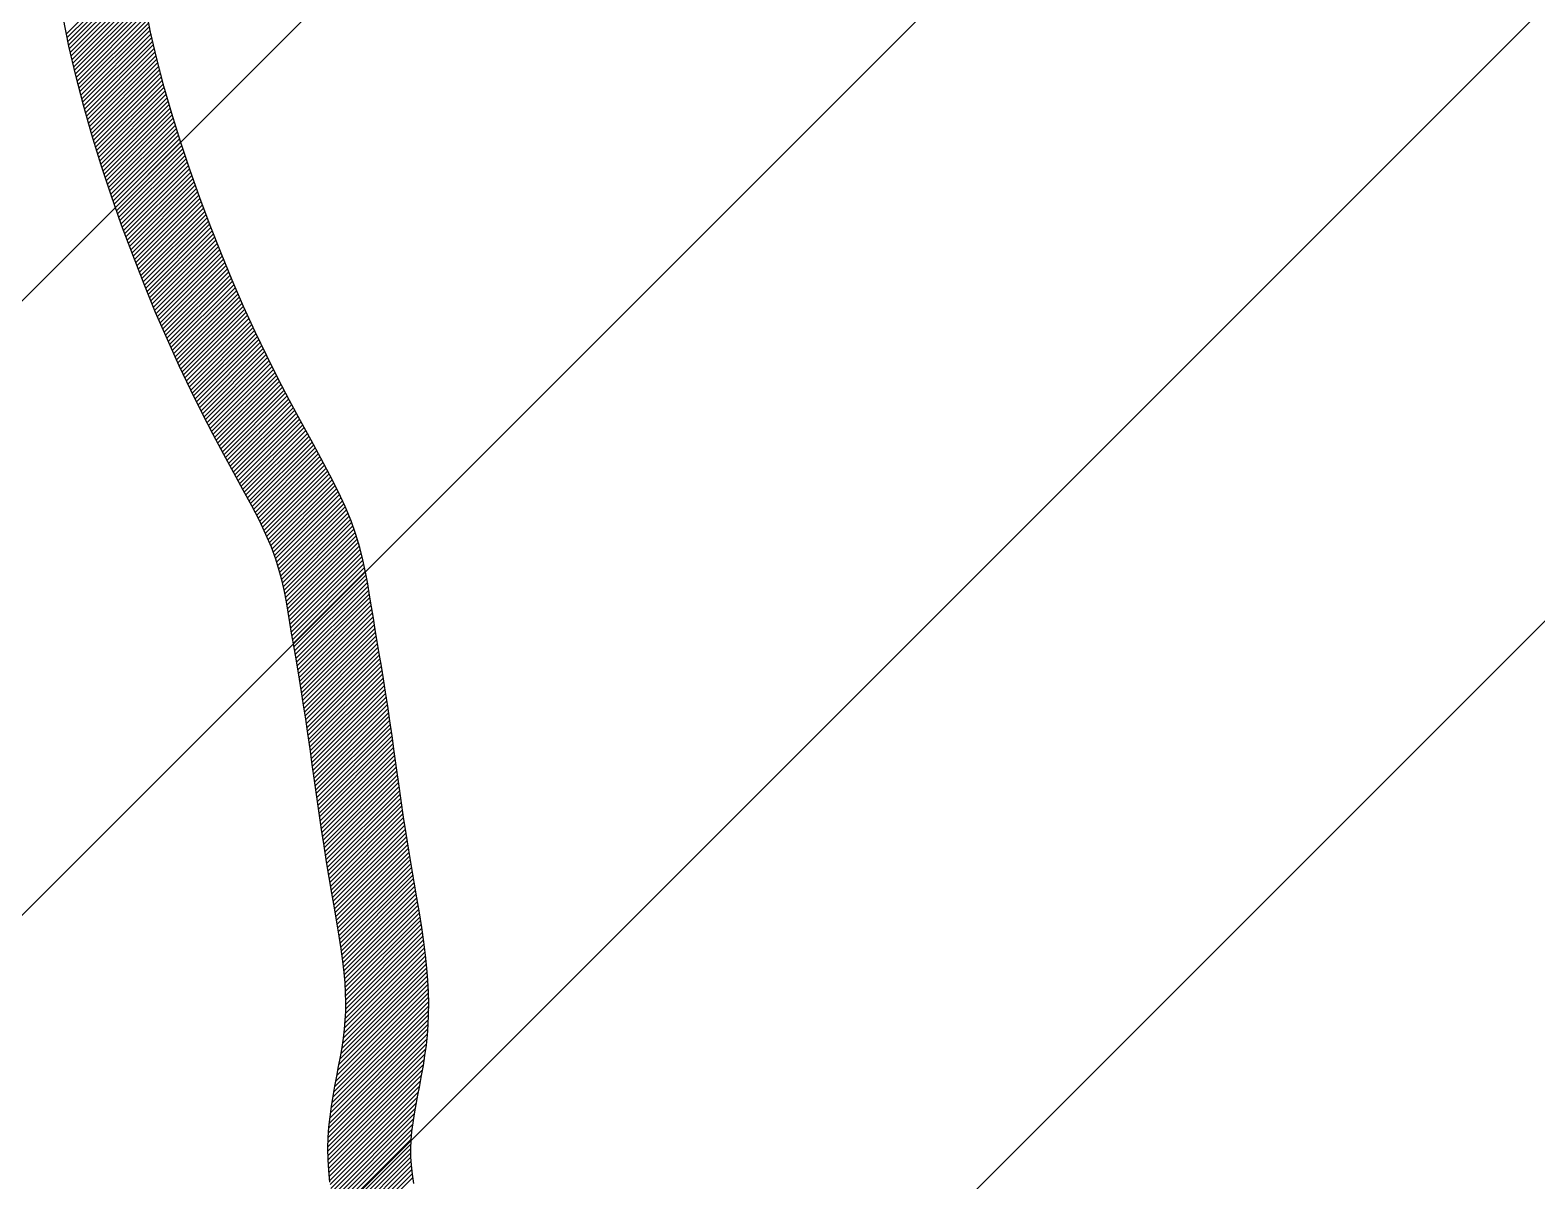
# Model space of a CAD drawing. Header units: metres. Extents: x 511779 to 512620, y 196282 to 196876.
# Drawn here: x 512574.213 to 512578.549, y 196403.993 to 196407.304 of the extents above; entities that cross this region are included whole.
import ezdxf

# ---------------------------------------------------------------- set-up
doc = ezdxf.new("R2010")
doc.units = ezdxf.units.M
doc.header["$MEASUREMENT"] = 0
doc.layers.add('KOP', color=7, linetype='CONTINUOUS')
doc.layers.add('sungai', color=45, linetype='CONTINUOUS')

msp = doc.modelspace()

# ---------------------------------------------------------------- hatches: boundary and pattern name
at = {"layer": 'KOP', "ltscale": 0.5}
h = msp.add_hatch(dxfattribs=at)
h.set_pattern_fill('ANSI31', color=1, scale=10, style=0)
h.set_pattern_definition([(45, (71.4876, 0), (-0.8838834765, 0.8838834765), [])])
edge = h.paths.add_edge_path(flags=16)
edge.add_arc((512532.4233, 196433.4781), 3.057, 0, 360)
h.paths.add_polyline_path([(512523.8585, 196440.9504), (512543.8085, 196440.9504), (512543.8085, 196423.8504), (512523.8585, 196423.8504)])
h.paths.add_polyline_path([(512542.3835, 196440.9504), (512562.3335, 196440.9504), (512562.3335, 196423.8504), (512542.3835, 196423.8504)])
edge = h.paths.add_edge_path(flags=16)
edge.add_arc((512551.9548, 196433.4781), 3.057, 0, 360)
h.paths.add_polyline_path([(512560.9085, 196440.9504), (512580.8585, 196440.9504), (512580.8585, 196423.8504), (512560.9085, 196423.8504)])
edge = h.paths.add_edge_path(flags=16)
edge.add_arc((512570.1256, 196433.4781), 3.057, 0, 360)
h.paths.add_polyline_path([(512579.4335, 196425.2754), (512599.3835, 196425.2754), (512599.3835, 196408.1754), (512579.4335, 196408.1754)])
edge = h.paths.add_edge_path(flags=16)
edge.add_arc((512589.1438, 196417.6648), 3.057, 0, 360)
h.paths.add_polyline_path([(512560.9085, 196425.2754), (512580.8585, 196425.2754), (512580.8585, 196408.1754), (512560.9085, 196408.1754)])
h.paths.add_polyline_path([(512542.3835, 196425.2754), (512562.3335, 196425.2754), (512562.3335, 196408.1754), (512542.3835, 196408.1754)])
h.paths.add_polyline_path([(512523.8585, 196425.2754), (512543.8085, 196425.2754), (512543.8085, 196408.1754), (512523.8585, 196408.1754)])
h.paths.add_polyline_path([(512505.3335, 196425.2754), (512525.2835, 196425.2754), (512525.2835, 196408.1754), (512505.3335, 196408.1754)])
h.paths.add_polyline_path([(512523.8585, 196409.6004), (512543.8085, 196409.6004), (512543.8085, 196392.5004), (512523.8585, 196392.5004)])
h.paths.add_polyline_path([(512505.3335, 196409.6004), (512525.2835, 196409.6004), (512525.2835, 196392.5004), (512505.3335, 196392.5004)])
h.paths.add_polyline_path([(512542.3835, 196409.6004), (512562.3335, 196409.6004), (512562.3335, 196392.5004), (512542.3835, 196392.5004)])
h.paths.add_polyline_path([(512560.9085, 196409.6004), (512580.8585, 196409.6004), (512580.8585, 196392.5004), (512560.9085, 196392.5004)])
h.paths.add_polyline_path([(512579.4335, 196409.6004), (512599.3835, 196409.6004), (512599.3835, 196392.5004), (512579.4335, 196392.5004)])
h.paths.add_polyline_path([(512597.9585, 196393.9254), (512617.9085, 196393.9254), (512617.9085, 196376.8254), (512597.9585, 196376.8254)])
h.paths.add_polyline_path([(512579.4335, 196393.9254), (512599.3835, 196393.9254), (512599.3835, 196376.8254), (512579.4335, 196376.8254)])
h.paths.add_polyline_path([(512560.9085, 196393.9254), (512580.8585, 196393.9254), (512580.8585, 196376.8254), (512560.9085, 196376.8254)])
h.paths.add_polyline_path([(512542.3835, 196393.9254), (512562.3335, 196393.9254), (512562.3335, 196376.8254), (512542.3835, 196376.8254)])
h.paths.add_polyline_path([(512523.8585, 196393.9254), (512543.8085, 196393.9254), (512543.8085, 196376.8254), (512523.8585, 196376.8254)])
edge = h.paths.add_edge_path(flags=16)
edge.add_arc((512571.0155, 196385.1874), 3.057, 0, 360)
edge = h.paths.add_edge_path(flags=16)
edge.add_arc((512551.7902, 196384.481), 3.057, 0, 360)
edge = h.paths.add_edge_path(flags=16)
edge.add_arc((512532.9877, 196384.481), 3.057, 0, 360)
edge = h.paths.add_edge_path(flags=16)
edge.add_arc((512533.8992, 196400.4208), 3.057, 0, 360)
edge = h.paths.add_edge_path(flags=16)
edge.add_arc((512514.3971, 196399.6911), 3.057, 0, 360)
edge = h.paths.add_edge_path(flags=16)
edge.add_arc((512515.1553, 196416.9261), 3.057, 0, 360)
edge = h.paths.add_edge_path(flags=16)
edge.add_arc((512533.5705, 196417.021), 3.057, 0, 360)
edge = h.paths.add_edge_path(flags=16)
edge.add_arc((512552.1483, 196417.1058), 3.057, 0, 360)
edge = h.paths.add_edge_path(flags=16)
edge.add_arc((512552.9492, 196400.5565), 3.057, 0, 360)
edge = h.paths.add_edge_path(flags=16)
edge.add_arc((512570.3514, 196400.5565), 3.057, 0, 360)
edge = h.paths.add_edge_path(flags=16)
edge.add_arc((512570.2939, 196416.8525), 3.057, 0, 360)
edge = h.paths.add_edge_path(flags=16)
edge.add_arc((512589.2652, 196401.2038), 3.057, 0, 360)
edge = h.paths.add_edge_path(flags=16)
edge.add_arc((512589.7985, 196384.821), 3.057, 0, 360)
edge = h.paths.add_edge_path(flags=16)
edge.add_arc((512608.2133, 196384.9436), 3.057, 0, 360)

# ---------------------------------------------------------------- linework, layer by layer
at = {"layer": 'sungai', "color": 43, "ltscale": 30}
for p, q in [((512574.3179, 196407.2935), (512574.5254, 196407.501)), ((512574.32, 196407.2828), (512574.5269, 196407.4897)), ((512574.3221, 196407.2722), (512574.5283, 196407.4784)), ((512574.3243, 196407.2615), (512574.5298, 196407.467)), ((512574.3266, 196407.251), (512574.5313, 196407.4557)), ((512574.329, 196407.2406), (512574.5329, 196407.4445)), ((512574.3314, 196407.2302), (512574.5347, 196407.4336)), ((512574.3338, 196407.2198), (512574.5366, 196407.4226)), ((512574.3362, 196407.2094), (512574.5384, 196407.4116)), ((512574.3385, 196407.199), (512574.5402, 196407.4007)), ((512574.3409, 196407.1886), (512574.5421, 196407.3897)), ((512574.3433, 196407.1782), (512574.5439, 196407.3788)), ((512574.3459, 196407.1679), (512574.5459, 196407.368)), ((512574.3485, 196407.1577), (512574.5481, 196407.3573)), ((512574.3511, 196407.1476), (512574.5502, 196407.3467)), ((512574.3537, 196407.1374), (512574.5524, 196407.336)), ((512574.3564, 196407.1272), (512574.5545, 196407.3254)), ((512574.359, 196407.117), (512574.5567, 196407.3147)), ((512574.3616, 196407.1069), (512574.5588, 196407.3041)), ((512574.3642, 196407.0967), (512574.5611, 196407.2936)), ((512574.3669, 196407.0866), (512574.5635, 196407.2832)), ((512574.3697, 196407.0766), (512574.5659, 196407.2728)), ((512574.3726, 196407.0666), (512574.5683, 196407.2624)), ((512574.3754, 196407.0567), (512574.5707, 196407.252)), ((512574.3782, 196407.0467), (512574.5731, 196407.2416)), ((512574.381, 196407.0367), (512574.5755, 196407.2312)), ((512574.3839, 196407.0268), (512574.578, 196407.2209)), ((512574.3867, 196407.0168), (512574.5806, 196407.2107)), ((512574.3895, 196407.0068), (512574.5832, 196407.2005)), ((512574.3925, 196406.997), (512574.5859, 196407.1904)), ((512574.3955, 196406.9872), (512574.5885, 196407.1802)), ((512574.3985, 196406.9774), (512574.5912, 196407.1701)), ((512574.4015, 196406.9676), (512574.5938, 196407.1599)), ((512574.4045, 196406.9578), (512574.5965, 196407.1498)), ((512574.4075, 196406.948), (512574.5992, 196407.1397)), ((512574.4105, 196406.9383), (512574.602, 196407.1297)), ((512574.4136, 196406.9285), (512574.6049, 196407.1198)), ((512574.4166, 196406.9187), (512574.6077, 196407.1098)), ((512574.4197, 196406.909), (512574.6105, 196407.0999)), ((512574.4229, 196406.8994), (512574.6134, 196407.0899)), ((512574.4261, 196406.8898), (512574.6162, 196407.08)), ((512574.4292, 196406.8802), (512574.6191, 196407.07)), ((512574.4324, 196406.8705), (512574.622, 196407.0601)), ((512574.4356, 196406.8609), (512574.625, 196407.0504)), ((512574.4388, 196406.8513), (512574.628, 196407.0406)), ((512574.4419, 196406.8417), (512574.6311, 196407.0308)), ((512574.4451, 196406.8321), (512574.6341, 196407.0211)), ((512574.4484, 196406.8226), (512574.6371, 196407.0113)), ((512574.4517, 196406.8131), (512574.6402, 196407.0015)), ((512574.455, 196406.8036), (512574.6432, 196406.9917)), ((512574.4584, 196406.7941), (512574.6462, 196406.982)), ((512574.4617, 196406.7847), (512574.6494, 196406.9724)), ((512574.465, 196406.7752), (512574.6526, 196406.9628)), ((512574.4684, 196406.7657), (512574.6558, 196406.9532)), ((512574.4717, 196406.7563), (512574.659, 196406.9436)), ((512574.475, 196406.7468), (512574.6622, 196406.934)), ((512574.4784, 196406.7374), (512574.6654, 196406.9244)), ((512574.4819, 196406.7281), (512574.6686, 196406.9148)), ((512574.4853, 196406.7187), (512574.6718, 196406.9052)), ((512574.4888, 196406.7094), (512574.6751, 196406.8957)), ((512574.4923, 196406.7001), (512574.6784, 196406.8862)), ((512574.4957, 196406.6907), (512574.6818, 196406.8768)), ((512574.4992, 196406.6814), (512574.6851, 196406.8673)), ((512574.5027, 196406.6721), (512574.6884, 196406.8578)), ((512574.5061, 196406.6627), (512574.6918, 196406.8484)), ((512574.5097, 196406.6535), (512574.6951, 196406.8389)), ((512574.5133, 196406.6443), (512574.6985, 196406.8295)), ((512574.5168, 196406.6351), (512574.7018, 196406.8201)), ((512574.5204, 196406.6259), (512574.7053, 196406.8107)), ((512574.524, 196406.6167), (512574.7088, 196406.8014)), ((512574.5276, 196406.6075), (512574.7123, 196406.7921)), ((512574.5312, 196406.5983), (512574.7158, 196406.7828)), ((512574.5348, 196406.5891), (512574.7192, 196406.7735)), ((512574.5384, 196406.5799), (512574.7227, 196406.7642)), ((512574.5421, 196406.5707), (512574.7262, 196406.7548)), ((512574.5458, 196406.5616), (512574.7297, 196406.7455)), ((512574.5495, 196406.5526), (512574.7332, 196406.7363)), ((512574.5532, 196406.5435), (512574.7369, 196406.7271)), ((512574.557, 196406.5344), (512574.7405, 196406.7179)), ((512574.5607, 196406.5253), (512574.7441, 196406.7087)), ((512574.5644, 196406.5163), (512574.7477, 196406.6996)), ((512574.5681, 196406.5072), (512574.7513, 196406.6904)), ((512574.5719, 196406.4981), (512574.7549, 196406.6812)), ((512574.5756, 196406.4891), (512574.7585, 196406.672)), ((512574.5795, 196406.4802), (512574.7622, 196406.6628)), ((512574.5833, 196406.4712), (512574.7659, 196406.6538)), ((512574.5872, 196406.4623), (512574.7696, 196406.6447)), ((512574.591, 196406.4533), (512574.7734, 196406.6357)), ((512574.5949, 196406.4444), (512574.7771, 196406.6266)), ((512574.5987, 196406.4354), (512574.7809, 196406.6176)), ((512574.6026, 196406.4265), (512574.7846, 196406.6085)), ((512574.6064, 196406.4175), (512574.7884, 196406.5995)), ((512574.6104, 196406.4087), (512574.7921, 196406.5904)), ((512574.6143, 196406.3998), (512574.7959, 196406.5814)), ((512574.6183, 196406.391), (512574.7998, 196406.5725)), ((512574.6223, 196406.3822), (512574.8037, 196406.5636)), ((512574.6263, 196406.3734), (512574.8075, 196406.5546)), ((512574.6303, 196406.3646), (512574.8114, 196406.5457)), ((512574.6342, 196406.3558), (512574.8153, 196406.5368)), ((512574.6382, 196406.3469), (512574.8192, 196406.5279)), ((512574.6422, 196406.3381), (512574.823, 196406.519)), ((512574.6463, 196406.3294), (512574.8269, 196406.51)), ((512574.6504, 196406.3208), (512574.8309, 196406.5012)), ((512574.6545, 196406.3121), (512574.8349, 196406.4925)), ((512574.6587, 196406.3034), (512574.8389, 196406.4837)), ((512574.6628, 196406.2947), (512574.8429, 196406.4749)), ((512574.6669, 196406.286), (512574.8469, 196406.4661)), ((512574.671, 196406.2773), (512574.8509, 196406.4573)), ((512574.6751, 196406.2687), (512574.855, 196406.4485)), ((512574.6794, 196406.2601), (512574.859, 196406.4397)), ((512574.6836, 196406.2516), (512574.8631, 196406.431)), ((512574.6879, 196406.243), (512574.8672, 196406.4224)), ((512574.6921, 196406.2345), (512574.8714, 196406.4137)), ((512574.6964, 196406.2259), (512574.8755, 196406.4051)), ((512574.7006, 196406.2174), (512574.8796, 196406.3964)), ((512574.7049, 196406.2088), (512574.8838, 196406.3878)), ((512574.7091, 196406.2003), (512574.8879, 196406.3791)), ((512574.7135, 196406.1919), (512574.8921, 196406.3705)), ((512574.7179, 196406.1835), (512574.8963, 196406.3619)), ((512574.7223, 196406.175), (512574.9006, 196406.3534)), ((512574.7266, 196406.1666), (512574.9049, 196406.3449)), ((512574.731, 196406.1582), (512574.9092, 196406.3364)), ((512574.7354, 196406.1498), (512574.9135, 196406.3279)), ((512574.7397, 196406.1413), (512574.9178, 196406.3194)), ((512574.7442, 196406.133), (512574.922, 196406.3108)), ((512574.7487, 196406.1247), (512574.9263, 196406.3023)), ((512574.7531, 196406.1163), (512574.9307, 196406.2939)), ((512574.7576, 196406.108), (512574.9351, 196406.2855)), ((512574.762, 196406.0997), (512574.9395, 196406.2771)), ((512574.7665, 196406.0913), (512574.9439, 196406.2687)), ((512574.771, 196406.083), (512574.9483, 196406.2603)), ((512574.7755, 196406.0747), (512574.9527, 196406.252)), ((512574.78, 196406.0664), (512574.9571, 196406.2436)), ((512574.7845, 196406.0581), (512574.9616, 196406.2352)), ((512574.789, 196406.0498), (512574.9661, 196406.2269)), ((512574.7935, 196406.0416), (512574.9705, 196406.2186)), ((512574.798, 196406.0333), (512574.975, 196406.2103)), ((512574.8025, 196406.025), (512574.9795, 196406.2019)), ((512574.8071, 196406.0167), (512574.984, 196406.1936)), ((512574.8116, 196406.0084), (512574.9885, 196406.1853)), ((512574.8161, 196406.0002), (512574.993, 196406.177)), ((512574.8206, 196405.9919), (512574.9975, 196406.1687)), ((512574.8251, 196405.9836), (512575.002, 196406.1605)), ((512574.8296, 196405.9753), (512575.0065, 196406.1522)), ((512574.8341, 196405.967), (512575.011, 196406.1439)), ((512574.8386, 196405.9586), (512575.0156, 196406.1356)), ((512574.843, 196405.9503), (512575.0201, 196406.1273)), ((512574.8475, 196405.942), (512575.0246, 196406.1191)), ((512574.8519, 196405.9336), (512575.0291, 196406.1108)), ((512574.8563, 196405.9252), (512575.0336, 196406.1025)), ((512574.8606, 196405.9167), (512575.0381, 196406.0942)), ((512574.865, 196405.9083), (512575.0426, 196406.0859)), ((512574.8693, 196405.8998), (512575.0471, 196406.0776)), ((512574.8737, 196405.8913), (512575.0516, 196406.0693)), ((512574.8778, 196405.8827), (512575.056, 196406.0609)), ((512574.8819, 196405.874), (512575.0605, 196406.0526)), ((512574.8861, 196405.8654), (512575.0649, 196406.0442)), ((512574.8902, 196405.8567), (512575.0693, 196406.0358)), ((512574.8941, 196405.8478), (512575.0738, 196406.0275)), ((512574.8979, 196405.8389), (512575.0781, 196406.0191)), ((512574.9018, 196405.8299), (512575.0824, 196406.0106)), ((512574.9056, 196405.8209), (512575.0867, 196406.002)), ((512574.9092, 196405.8117), (512575.091, 196405.9935)), ((512574.9126, 196405.8024), (512575.0953, 196405.985)), ((512574.9161, 196405.793), (512575.0996, 196405.9765)), ((512574.9195, 196405.7836), (512575.1036, 196405.9678)), ((512574.9226, 196405.774), (512575.1077, 196405.959)), ((512574.9257, 196405.7642), (512575.1118, 196405.9503)), ((512574.9287, 196405.7545), (512575.1158, 196405.9416)), ((512574.9316, 196405.7445), (512575.1199, 196405.9328)), ((512574.9343, 196405.7344), (512575.1236, 196405.9237)), ((512574.937, 196405.7243), (512575.1273, 196405.9146)), ((512574.9395, 196405.714), (512575.131, 196405.9056)), ((512574.9418, 196405.7035), (512575.1347, 196405.8965)), ((512574.9441, 196405.6931), (512575.1382, 196405.8872)), ((512574.9463, 196405.6824), (512575.1416, 196405.8778)), ((512574.9483, 196405.6717), (512575.1449, 196405.8683)), ((512574.9504, 196405.6609), (512575.1483, 196405.8588)), ((512574.9522, 196405.65), (512575.1515, 196405.8492)), ((512574.9541, 196405.6391), (512575.1544, 196405.8394)), ((512574.956, 196405.6281), (512575.1574, 196405.8296)), ((512574.9577, 196405.6171), (512575.1604, 196405.8197)), ((512574.9595, 196405.6061), (512575.1631, 196405.8097)), ((512574.9613, 196405.5951), (512575.1657, 196405.7995)), ((512574.9632, 196405.5841), (512575.1683, 196405.7893)), ((512574.965, 196405.5732), (512575.1709, 196405.7791)), ((512574.9668, 196405.5622), (512575.1731, 196405.7685)), ((512574.9687, 196405.5513), (512575.1754, 196405.758)), ((512574.9705, 196405.5403), (512575.1777, 196405.7475)), ((512574.9724, 196405.5294), (512575.1797, 196405.7367)), ((512574.9743, 196405.5185), (512575.1817, 196405.726)), ((512574.9762, 196405.5076), (512575.1837, 196405.7152)), ((512574.978, 196405.4966), (512575.1856, 196405.7043)), ((512574.9799, 196405.4857), (512575.1875, 196405.6933)), ((512574.9818, 196405.4748), (512575.1893, 196405.6823)), ((512574.9836, 196405.4638), (512575.1911, 196405.6713)), ((512574.9854, 196405.4529), (512575.1929, 196405.6603)), ((512574.9873, 196405.4419), (512575.1946, 196405.6493)), ((512574.9891, 196405.4309), (512575.1964, 196405.6382)), ((512574.9909, 196405.42), (512575.1982, 196405.6272)), ((512574.9927, 196405.409), (512575.2, 196405.6163)), ((512574.9945, 196405.398), (512575.2018, 196405.6053)), ((512574.9963, 196405.3869), (512575.2037, 196405.5943)), ((512574.998, 196405.3759), (512575.2055, 196405.5834)), ((512574.9998, 196405.3649), (512575.2074, 196405.5724)), ((512575.0015, 196405.3538), (512575.2092, 196405.5615)), ((512575.0032, 196405.3427), (512575.2111, 196405.5506)), ((512575.0049, 196405.3316), (512575.213, 196405.5396)), ((512575.0066, 196405.3205), (512575.2148, 196405.5287)), ((512575.0082, 196405.3093), (512575.2167, 196405.5177)), ((512575.0099, 196405.2981), (512575.2185, 196405.5068)), ((512575.0115, 196405.287), (512575.2204, 196405.4958)), ((512575.0131, 196405.2758), (512575.2222, 196405.4849)), ((512575.0147, 196405.2646), (512575.224, 196405.4739)), ((512575.0163, 196405.2534), (512575.2258, 196405.4629)), ((512575.0179, 196405.2422), (512575.2277, 196405.4519)), ((512575.0194, 196405.2309), (512575.2295, 196405.441)), ((512575.021, 196405.2197), (512575.2312, 196405.4299)), ((512575.0226, 196405.2085), (512575.233, 196405.4189)), ((512575.0241, 196405.1972), (512575.2348, 196405.4078)), ((512575.0257, 196405.186), (512575.2365, 196405.3968)), ((512575.0272, 196405.1748), (512575.2382, 196405.3857)), ((512575.0288, 196405.1635), (512575.2399, 196405.3746)), ((512575.0304, 196405.1523), (512575.2416, 196405.3635)), ((512575.0319, 196405.141), (512575.2433, 196405.3524)), ((512575.0335, 196405.1298), (512575.2449, 196405.3412)), ((512575.0351, 196405.1186), (512575.2465, 196405.33)), ((512575.0366, 196405.1074), (512575.2482, 196405.3189)), ((512575.0382, 196405.0961), (512575.2497, 196405.3077)), ((512575.0398, 196405.0849), (512575.2513, 196405.2965)), ((512575.0414, 196405.0737), (512575.2529, 196405.2853)), ((512575.043, 196405.0625), (512575.2545, 196405.274)), ((512575.0446, 196405.0513), (512575.2561, 196405.2628)), ((512575.0462, 196405.0402), (512575.2576, 196405.2516)), ((512575.0479, 196405.029), (512575.2592, 196405.2404)), ((512575.0495, 196405.0179), (512575.2608, 196405.2291)), ((512575.0512, 196405.0067), (512575.2623, 196405.2179)), ((512575.0529, 196404.9956), (512575.2639, 196405.2066)), ((512575.0546, 196404.9845), (512575.2654, 196405.1954)), ((512575.0563, 196404.9734), (512575.267, 196405.1842)), ((512575.058, 196404.9624), (512575.2686, 196405.1729)), ((512575.0597, 196404.9513), (512575.2701, 196405.1617)), ((512575.0615, 196404.9403), (512575.2717, 196405.1505)), ((512575.0633, 196404.9293), (512575.2733, 196405.1393)), ((512575.0651, 196404.9183), (512575.2749, 196405.1281)), ((512575.0669, 196404.9073), (512575.2765, 196405.1169)), ((512575.0687, 196404.8963), (512575.2781, 196405.1057)), ((512575.0706, 196404.8854), (512575.2797, 196405.0945)), ((512575.0724, 196404.8744), (512575.2813, 196405.0833)), ((512575.0743, 196404.8635), (512575.283, 196405.0722)), ((512575.0761, 196404.8525), (512575.2846, 196405.061)), ((512575.078, 196404.8416), (512575.2863, 196405.0499)), ((512575.0799, 196404.8307), (512575.2879, 196405.0387)), ((512575.0818, 196404.8198), (512575.2896, 196405.0276)), ((512575.0836, 196404.8088), (512575.2914, 196405.0166)), ((512575.0855, 196404.7979), (512575.2931, 196405.0055)), ((512575.0874, 196404.787), (512575.2948, 196404.9944)), ((512575.0893, 196404.7761), (512575.2966, 196404.9834)), ((512575.0911, 196404.7651), (512575.2984, 196404.9724)), ((512575.093, 196404.7542), (512575.3001, 196404.9614)), ((512575.0948, 196404.7432), (512575.3019, 196404.9504)), ((512575.0966, 196404.7323), (512575.3038, 196404.9394)), ((512575.0984, 196404.7213), (512575.3056, 196404.9284)), ((512575.1002, 196404.7103), (512575.3074, 196404.9175)), ((512575.102, 196404.6993), (512575.3093, 196404.9065)), ((512575.1037, 196404.6882), (512575.3111, 196404.8956)), ((512575.1054, 196404.6771), (512575.313, 196404.8847)), ((512575.1071, 196404.666), (512575.3149, 196404.8737)), ((512575.1088, 196404.6548), (512575.3167, 196404.8628)), ((512575.1103, 196404.6436), (512575.3186, 196404.8519)), ((512575.1118, 196404.6323), (512575.3205, 196404.8409)), ((512575.1133, 196404.621), (512575.3223, 196404.83)), ((512575.1146, 196404.6095), (512575.3242, 196404.8191)), ((512575.116, 196404.598), (512575.3261, 196404.8081)), ((512575.1171, 196404.5864), (512575.3279, 196404.7971)), ((512575.1182, 196404.5747), (512575.3297, 196404.7862)), ((512575.1192, 196404.5629), (512575.3315, 196404.7752)), ((512575.12, 196404.5508), (512575.3333, 196404.7642)), ((512575.1207, 196404.5387), (512575.3351, 196404.7532)), ((512575.1211, 196404.5264), (512575.3368, 196404.7421)), ((512575.121, 196404.4751), (512575.3436, 196404.6977)), ((512575.1214, 196404.5139), (512575.3386, 196404.7311)), ((512575.1214, 196404.4883), (512575.3419, 196404.7088)), ((512575.1215, 196404.5012), (512575.3403, 196404.72)), ((512575.1165, 196404.4194), (512575.3497, 196404.6526)), ((512575.1181, 196404.4338), (512575.3482, 196404.6639)), ((512575.1194, 196404.4479), (512575.3467, 196404.6752)), ((512575.1203, 196404.4616), (512575.3452, 196404.6865)), ((512575.1074, 196404.3592), (512575.3548, 196404.6065)), ((512575.1101, 196404.3746), (512575.3536, 196404.6181)), ((512575.1125, 196404.3898), (512575.3523, 196404.6296)), ((512575.1147, 196404.4049), (512575.3511, 196404.6412)), ((512575.0987, 196404.3121), (512575.3577, 196404.571)), ((512575.1017, 196404.3279), (512575.3567, 196404.5828)), ((512575.1046, 196404.3436), (512575.3558, 196404.5947)), ((512575.0871, 196404.2492), (512575.3598, 196404.522)), ((512575.0898, 196404.2648), (512575.3595, 196404.5345)), ((512575.0928, 196404.2805), (512575.359, 196404.5467)), ((512575.0957, 196404.2963), (512575.3583, 196404.5589)), ((512575.0796, 196404.2034), (512575.36, 196404.4838)), ((512575.0819, 196404.2185), (512575.3602, 196404.4967)), ((512575.0844, 196404.2337), (512575.3601, 196404.5095)), ((512575.0743, 196404.1596), (512575.3587, 196404.4441)), ((512575.0758, 196404.1739), (512575.3593, 196404.4575)), ((512575.0776, 196404.1886), (512575.3599, 196404.4708)), ((512575.071, 196404.1179), (512575.3553, 196404.4023)), ((512575.0719, 196404.1317), (512575.3567, 196404.4165)), ((512575.0729, 196404.1454), (512575.3578, 196404.4303)), ((512575.0701, 196404.0787), (512575.3499, 196404.3585)), ((512575.0702, 196404.0915), (512575.3519, 196404.3733)), ((512575.0706, 196404.1047), (512575.3538, 196404.388)), ((512575.0703, 196404.0661), (512575.3476, 196404.3434)), ((512575.0705, 196404.0535), (512575.3451, 196404.3281)), ((512575.0712, 196404.0414), (512575.3424, 196404.3126)), ((512575.0719, 196404.0293), (512575.3396, 196404.297)), ((512575.0728, 196404.0174), (512575.3366, 196404.2812)), ((512575.074, 196404.0058), (512575.3336, 196404.2654)), ((512575.0752, 196403.9942), (512575.3306, 196404.2496)), ((512575.0766, 196403.9829), (512575.3275, 196404.2337)), ((512575.0783, 196403.9717), (512575.3246, 196404.218)), ((512575.08, 196403.9606), (512575.3217, 196404.2023)), ((512575.0818, 196403.9496), (512575.319, 196404.1868)), ((512575.0839, 196403.9389), (512575.3166, 196404.1716)), ((512575.086, 196403.9282), (512575.3144, 196404.1566)), ((512575.0881, 196403.9175), (512575.3125, 196404.1419)), ((512575.0906, 196403.9072), (512575.311, 196404.1276)), ((512575.093, 196403.8969), (512575.3098, 196404.1136)), ((512575.0955, 196403.8865), (512575.3091, 196404.1002)), ((512575.0981, 196403.8763), (512575.3086, 196404.0868)), ((512575.1009, 196403.8663), (512575.3087, 196404.0741)), ((512575.1036, 196403.8563), (512575.3089, 196404.0615)), ((512575.1064, 196403.8463), (512575.3096, 196404.0495)), ((512575.1093, 196403.8364), (512575.3104, 196404.0374)), ((512575.1123, 196403.8266), (512575.3117, 196404.0259)), ((512575.1153, 196403.8168), (512575.313, 196404.0145)), ((512575.1183, 196403.807), (512575.3147, 196404.0034))]:
    msp.add_line(p, q, dxfattribs=at)
for points in [[(512575.0757, 196403.9893), (512575.0723, 196404.0228), (512575.0704, 196404.0552), (512575.07, 196404.0868), (512575.0709, 196404.1176), (512575.073, 196404.1479), (512575.0762, 196404.1778), (512575.0802, 196404.2075), (512575.0849, 196404.2369), (512575.09, 196404.2659), (512575.0954, 196404.2945), (512575.1008, 196404.3227), (512575.1059, 196404.3504), (512575.1106, 196404.3774), (512575.1146, 196404.4039), (512575.1178, 196404.4297), (512575.12, 196404.4552), (512575.1213, 196404.4809), (512575.1216, 196404.5071), (512575.1209, 196404.5342), (512575.1192, 196404.5627), (512575.1165, 196404.593), (512575.1128, 196404.6255), (512575.108, 196404.6605), (512575.1023, 196404.6978), (512575.0958, 196404.7373), (512575.0888, 196404.7786), (512575.0815, 196404.8215), (512575.0739, 196404.8658), (512575.0662, 196404.9112), (512575.0588, 196404.9574), (512575.0515, 196405.0043), (512575.0446, 196405.0514), (512575.0379, 196405.0985), (512575.0313, 196405.1452), (512575.025, 196405.1913), (512575.0187, 196405.2363), (512575.0125, 196405.28), (512575.0064, 196405.322), (512575.0002, 196405.3621), (512574.9941, 196405.4004), (512574.9881, 196405.437), (512574.9822, 196405.472), (512574.9765, 196405.5057), (512574.9709, 196405.5381), (512574.9656, 196405.5695), (512574.9605, 196405.6), (512574.9557, 196405.6297), (512574.9507, 196405.6591), (512574.9451, 196405.6886), (512574.9384, 196405.7187), (512574.9302, 196405.7498), (512574.92, 196405.7823), (512574.9074, 196405.8167), (512574.8918, 196405.8534), (512574.873, 196405.8928), (512574.8511, 196405.9353), (512574.8266, 196405.981), (512574.7997, 196406.0303), (512574.7708, 196406.0833), (512574.7402, 196406.1405), (512574.7083, 196406.2019), (512574.6754, 196406.268), (512574.6419, 196406.3387), (512574.6081, 196406.4136), (512574.5743, 196406.4921), (512574.5409, 196406.5735), (512574.5082, 196406.6573), (512574.4765, 196406.7426), (512574.4461, 196406.8291), (512574.4174, 196406.9159), (512574.3908, 196407.0025), (512574.3663, 196407.0886), (512574.3443, 196407.1739), (512574.3249, 196407.2582), (512574.3084, 196407.3411)], [(512575.3177, 196403.9853), (512575.3132, 196404.0123), (512575.3103, 196404.0381), (512575.3088, 196404.0629), (512575.3086, 196404.0872), (512575.3096, 196404.1114), (512575.3117, 196404.1357), (512575.3149, 196404.1606), (512575.3189, 196404.1863), (512575.3236, 196404.2128), (512575.3287, 196404.24), (512575.3341, 196404.2678), (512575.3395, 196404.2962), (512575.3446, 196404.3249), (512575.3493, 196404.354), (512575.3533, 196404.3833), (512575.3565, 196404.4127), (512575.3587, 196404.4426), (512575.3599, 196404.473), (512575.3602, 196404.5042), (512575.3595, 196404.5365), (512575.3577, 196404.5702), (512575.3549, 196404.6053), (512575.351, 196404.6423), (512575.346, 196404.6811), (512575.34, 196404.7218), (512575.3334, 196404.7641), (512575.3261, 196404.8078), (512575.3185, 196404.8527), (512575.3106, 196404.8986), (512575.3028, 196404.9452), (512575.2951, 196404.9925), (512575.2877, 196405.0401), (512575.2807, 196405.0877), (512575.2739, 196405.1352), (512575.2673, 196405.1821), (512575.2609, 196405.2282), (512575.2546, 196405.2733), (512575.2484, 196405.317), (512575.2423, 196405.359), (512575.2361, 196405.3992), (512575.23, 196405.4376), (512575.2239, 196405.4746), (512575.2179, 196405.5103), (512575.212, 196405.5449), (512575.2063, 196405.5788), (512575.2007, 196405.6122), (512575.1953, 196405.6452), (512575.19, 196405.6782), (512575.1845, 196405.7114), (512575.1782, 196405.7451), (512575.1707, 196405.7797), (512575.1616, 196405.8155), (512575.1504, 196405.8529), (512575.1365, 196405.892), (512575.1196, 196405.9333), (512575.0994, 196405.977), (512575.076, 196406.0234), (512575.0499, 196406.0726), (512575.0215, 196406.1247), (512574.9913, 196406.18), (512574.9597, 196406.2387), (512574.9271, 196406.3008), (512574.8939, 196406.3666), (512574.8606, 196406.4362), (512574.8274, 196406.509), (512574.7945, 196406.5846), (512574.7624, 196406.6623), (512574.7311, 196406.7417), (512574.7011, 196406.8221), (512574.6725, 196406.903), (512574.6457, 196406.9838), (512574.6208, 196407.064), (512574.5981, 196407.1433), (512574.5778, 196407.2215), (512574.5599, 196407.2985), (512574.5448, 196407.3738)]]:
    msp.add_lwpolyline(points, dxfattribs=at)

doc.saveas('drawing.dxf')
